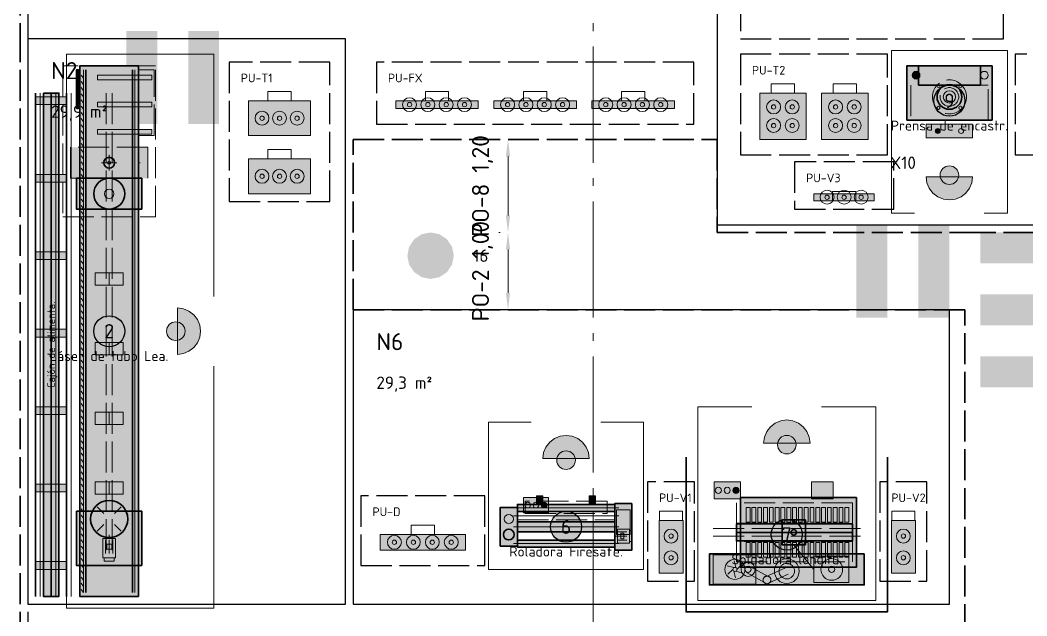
# Model space of a CAD drawing. Header units: millimetres. Extents: x 0 to 1682, y 0 to 1189.
# Drawn here: x 585 to 715, y 871.5 to 948.4 of the extents above; entities that cross this region are included whole.
import ezdxf
from ezdxf.enums import TextEntityAlignment as Align

# ---------------------------------------------------------------- set-up
doc = ezdxf.new("R2010")
doc.units = ezdxf.units.MM
doc.linetypes.add('IRAM-E-TRAZOS', pattern=[5, 4, -1])
doc.linetypes.add('IRAM-F-TRAZO-PUNTO', pattern=[20, 15, -2, 1, -2])
for name, color, linetype, lineweight, true_color in [('A-AREA-TRABAJO', 30, 'CONTINUOUS', 13, 0xeb963c), ('A-EQUIPO', 30, 'CONTINUOUS', 35, 0xe67800), ('A-MAMPARA', 1, 'CONTINUOUS', 35, 0xc82828), ('A-PASILLO', 2, 'IRAM-E-TRAZOS', 35, 0xd7a500), ('A-PULMON', 6, 'IRAM-E-TRAZOS', 25, 0xdc00c8), ('A-SENDA', 2, 'CONTINUOUS', 25, 0xd7a500), ('A-ZONA-LOG', 5, 'IRAM-F-TRAZO-PUNTO', 25, 0x285ac8)]:
    doc.layers.add(name, color=color, linetype=linetype, lineweight=lineweight, true_color=true_color)
for name, color, linetype, lineweight in [('A-COTA', 7, 'CONTINUOUS', 18), ('A-EJE', 1, 'IRAM-F-TRAZO-PUNTO', 18), ('A-EQUIPO-FINO', 8, 'CONTINUOUS', 13), ('A-EQUIPO-OCULTO', 8, 'IRAM-E-TRAZOS', 13), ('A-EQUIPO-RELLENO', 9, 'CONTINUOUS', 13), ('A-OPERARIO', 6, 'CONTINUOUS', 18), ('A-PASO', 7, 'CONTINUOUS', 25), ('A-SECTOR', 1, 'CONTINUOUS', 25), ('A-SEGURIDAD', 1, 'IRAM-E-TRAZOS', 18), ('A-TEXTO', 7, 'CONTINUOUS', 18), ('S-INCENDIO', 1, 'CONTINUOUS', 25)]:
    doc.layers.add(name, color=color, linetype=linetype, lineweight=lineweight)
doc.styles.add('ISO3098', font='isocpeur.ttf')
doc.dimstyles.new('FLAMA-IRAM', dxfattribs={"dimtxt": 3.5, "dimasz": 3.5, "dimexe": 2, "dimexo": 1.5, "dimgap": 1, "dimtad": 1, "dimdec": 1, "dimtxsty": 'ISO3098', "dimblk": 'IRAM_FLECHA', "dimblk1": 'IRAM_FLECHA', "dimblk2": 'IRAM_FLECHA', "dimcen": 2.5, "dimclrd": 3, "dimclre": 3, "dimclrt": 3, "dimazin": 3, "dimtfac": 1, "dimtmove": 0, "dimatfit": 3, "dimlwd": 18, "dimlwe": 18})

# ---------------------------------------------------------------- blocks, each defined once
blk = doc.blocks.new('IRAM_FLECHA')
blk.add_solid([(0, 0), (-1, 0.125), (-1, -0.125)])

msp = doc.modelspace()

# ---------------------------------------------------------------- hatches: boundary and pattern name
at = {"layer": 'A-EQUIPO-RELLENO', "true_color": 0xeeeeee}
h = msp.add_hatch(color=7, dxfattribs=at)
h.dxf.hatch_style = 1
h.paths.add_polyline_path([(600.3, 874), (600.3, 942.5), (592.7, 942.5), (592.7, 874)])
h = msp.add_hatch(color=7, dxfattribs=at)
h.dxf.hatch_style = 1
h.paths.add_polyline_path([(699.5, 935.5), (710.5, 935.5), (710.5, 942.5), (699.5, 942.5)])
at = {"layer": 'A-EQUIPO-RELLENO', "true_color": 0xcdd0d4}
h = msp.add_hatch(color=7, dxfattribs=at)
h.dxf.hatch_style = 1
h.paths.add_polyline_path([(701, 940), (709, 940), (709, 942.5), (701, 942.5)])
h = msp.add_hatch(color=7, dxfattribs=at)
h.dxf.hatch_style = 1
h.paths.add_polyline_path([(592.3, 937), (592.3, 942), (592.5, 942), (592.5, 937)])
h = msp.add_hatch(color=7, dxfattribs=at)
h.dxf.hatch_style = 1
h.paths.add_polyline_path([(602, 940.7), (602, 941.3), (595, 941.3), (595, 940.7)])
at = {"layer": 'A-EQUIPO-RELLENO', "true_color": 0xffffff}
h = msp.add_hatch(color=7, dxfattribs=at)
h.dxf.hatch_style = 1
h.paths.add_polyline_path([(701.2, 941.3), (701.183, 941.429), (701.133, 941.55), (701.054, 941.654), (700.95, 941.733), (700.829, 941.783), (700.7, 941.8), (700.571, 941.783), (700.45, 941.733), (700.346, 941.654), (700.267, 941.55), (700.217, 941.429), (700.2, 941.3), (700.217, 941.171), (700.267, 941.05), (700.346, 940.946), (700.45, 940.867), (700.571, 940.817), (700.7, 940.8), (700.829, 940.817), (700.95, 940.867), (701.054, 940.946), (701.133, 941.05), (701.183, 941.171)])
h = msp.add_hatch(color=7, dxfattribs=at)
h.dxf.hatch_style = 1
h.paths.add_polyline_path([(707, 938), (706.95, 938.445), (706.802, 938.868), (706.564, 939.247), (706.247, 939.564), (705.868, 939.802), (705.445, 939.95), (705, 940), (704.555, 939.95), (704.132, 939.802), (703.753, 939.564), (703.436, 939.247), (703.198, 938.868), (703.05, 938.445), (703, 938), (703.05, 937.555), (703.198, 937.132), (703.436, 936.753), (703.753, 936.436), (704.132, 936.198), (704.555, 936.05), (705, 936), (705.445, 936.05), (705.868, 936.198), (706.247, 936.436), (706.564, 936.753), (706.802, 937.132), (706.95, 937.555)])
at = {"layer": 'A-EQUIPO-RELLENO', "true_color": 0x969ba0}
h = msp.add_hatch(color=7, dxfattribs=at)
h.dxf.hatch_style = 1
h.paths.add_polyline_path([(588, 939), (588, 874), (590, 874), (590, 939)])
at = {"layer": 'A-EQUIPO-RELLENO', "true_color": 0xfaf0fa}
h = msp.add_hatch(color=7, dxfattribs=at)
h.dxf.hatch_style = 1
h.paths.add_polyline_path([(680.5, 933), (686.5, 933), (686.5, 939), (680.5, 939)])
h = msp.add_hatch(color=7, dxfattribs=at)
h.dxf.hatch_style = 1
h.paths.add_polyline_path([(688.5, 933), (694.5, 933), (694.5, 939), (688.5, 939)])
at = {"layer": 'A-EQUIPO-RELLENO', "true_color": 0xcdd0d4}
h = msp.add_hatch(color=7, dxfattribs=at)
h.dxf.hatch_style = 1
h.paths.add_polyline_path([(587, 938.5), (587, 937.5), (591, 937.5), (591, 938.5)])
h = msp.add_hatch(color=7, dxfattribs=at)
h.dxf.hatch_style = 1
h.paths.add_polyline_path([(602, 937.2), (602, 937.8), (595, 937.8), (595, 937.2)])
at = {"layer": 'A-EQUIPO-RELLENO', "true_color": 0xfaf0fa}
h = msp.add_hatch(color=7, dxfattribs=at)
h.dxf.hatch_style = 1
h.paths.add_polyline_path([(614.5, 933.5), (622.5, 933.5), (622.5, 938), (614.5, 938)])
h = msp.add_hatch(color=7, dxfattribs=at)
h.dxf.hatch_style = 1
h.paths.add_polyline_path([(633.5, 937), (644.167, 937), (644.167, 938), (633.5, 938)])
h = msp.add_hatch(color=7, dxfattribs=at)
h.dxf.hatch_style = 1
h.paths.add_polyline_path([(646.167, 937), (656.833, 937), (656.833, 938), (646.167, 938)])
h = msp.add_hatch(color=7, dxfattribs=at)
h.dxf.hatch_style = 1
h.paths.add_polyline_path([(658.833, 937), (669.5, 937), (669.5, 938), (658.833, 938)])
at = {"layer": 'A-EQUIPO-RELLENO', "true_color": 0xcdd0d4}
h = msp.add_hatch(color=7, dxfattribs=at)
h.dxf.hatch_style = 1
h.paths.add_polyline_path([(702, 933.2), (708, 933.2), (708, 935), (702, 935)])
h = msp.add_hatch(color=7, dxfattribs=at)
h.dxf.hatch_style = 1
h.paths.add_polyline_path([(602, 933.7), (602, 934.3), (595, 934.3), (595, 933.7)])
at = {"layer": 'A-EQUIPO-RELLENO', "true_color": 0xdc2828}
h = msp.add_hatch(color=7, dxfattribs=at)
h.dxf.hatch_style = 1
h.paths.add_polyline_path([(703.824, 934.1), (703.813, 934.184), (703.781, 934.262), (703.729, 934.329), (703.662, 934.381), (703.584, 934.413), (703.5, 934.424), (703.416, 934.413), (703.338, 934.381), (703.271, 934.329), (703.219, 934.262), (703.187, 934.184), (703.176, 934.1), (703.187, 934.016), (703.219, 933.938), (703.271, 933.871), (703.338, 933.819), (703.416, 933.787), (703.5, 933.776), (703.584, 933.787), (703.662, 933.819), (703.729, 933.871), (703.781, 933.938), (703.813, 934.016)])
at = {"layer": 'A-EQUIPO-RELLENO', "true_color": 0xe2e7ee}
h = msp.add_hatch(color=7, dxfattribs=at)
h.dxf.hatch_style = 1
h.paths.add_polyline_path([(601.5, 928), (601.5, 932), (591.5, 932), (591.5, 928)])
at = {"layer": 'A-EQUIPO-RELLENO', "true_color": 0xfaf0fa}
h = msp.add_hatch(color=7, dxfattribs=at)
h.dxf.hatch_style = 1
h.paths.add_polyline_path([(614.5, 926), (622.5, 926), (622.5, 930.5), (614.5, 930.5)])
at = {"layer": 'A-EQUIPO-RELLENO', "true_color": 0xffffff}
h = msp.add_hatch(color=7, dxfattribs=at)
h.dxf.hatch_style = 1
h.paths.add_polyline_path([(706.2, 928.4), (706.159, 928.711), (706.039, 929), (705.849, 929.249), (705.6, 929.439), (705.311, 929.559), (705, 929.6), (704.689, 929.559), (704.4, 929.439), (704.151, 929.249), (703.961, 929), (703.841, 928.711), (703.8, 928.4), (703.841, 928.089), (703.961, 927.8), (704.151, 927.551), (704.4, 927.361), (704.689, 927.241), (705, 927.2), (705.311, 927.241), (705.6, 927.361), (705.849, 927.551), (706.039, 927.8), (706.159, 928.089)])
at = {"layer": 'A-EQUIPO-RELLENO', "true_color": 0xcdd0d4}
h = msp.add_hatch(color=7, dxfattribs=at)
h.dxf.hatch_style = 1
h.paths.add_polyline_path([(587, 928.5), (587, 927.5), (591, 927.5), (591, 928.5)])
at = {"layer": 'A-EQUIPO-RELLENO', "true_color": 0xfae1f5}
h = msp.add_hatch(color=7, dxfattribs=at)
h.dxf.hatch_style = 1
h.paths.add_polyline_path([(702, 928.2), (702.102, 927.424), (702.402, 926.7), (702.879, 926.079), (703.5, 925.602), (704.224, 925.302), (705, 925.2), (705.776, 925.302), (706.5, 925.602), (707.121, 926.079), (707.598, 926.7), (707.898, 927.424), (708, 928.2), (702, 928.2)])
at = {"layer": 'A-EQUIPO-RELLENO', "true_color": 0xcdd0d4}
h = msp.add_hatch(color=7, dxfattribs=at)
h.dxf.hatch_style = 1
h.paths.add_polyline_path([(600.7, 924), (600.7, 928), (592.3, 928), (592.3, 924)])
at = {"layer": 'A-EQUIPO-RELLENO', "true_color": 0xfaf0fa}
h = msp.add_hatch(color=7, dxfattribs=at)
h.dxf.hatch_style = 1
h.paths.add_polyline_path([(687.5, 926), (695.3, 926), (695.3, 925.1), (687.5, 925.1)])
at = {"layer": 'A-EQUIPO-RELLENO', "true_color": 0xcdd0d4}
h = msp.add_hatch(color=7, dxfattribs=at)
h.dxf.hatch_style = 1
h.paths.add_polyline_path([(587, 918.5), (587, 917.5), (591, 917.5), (591, 918.5)])
h = msp.add_hatch(color=7, dxfattribs=at)
h.dxf.hatch_style = 1
h.paths.add_polyline_path([(598.3, 914.2), (598.3, 915.8), (594.7, 915.8), (594.7, 914.2)])
at = {"layer": 'A-EQUIPO-RELLENO', "true_color": 0xffffff}
h = msp.add_hatch(color=7, dxfattribs=at)
h.dxf.hatch_style = 1
h.paths.add_polyline_path([(598.5, 908.25), (598.45, 908.695), (598.302, 909.118), (598.064, 909.497), (597.747, 909.814), (597.368, 910.052), (596.945, 910.2), (596.5, 910.25), (596.055, 910.2), (595.632, 910.052), (595.253, 909.814), (594.936, 909.497), (594.698, 909.118), (594.55, 908.695), (594.5, 908.25), (594.55, 907.805), (594.698, 907.382), (594.936, 907.003), (595.253, 906.686), (595.632, 906.448), (596.055, 906.3), (596.5, 906.25), (596.945, 906.3), (597.368, 906.448), (597.747, 906.686), (598.064, 907.003), (598.302, 907.382), (598.45, 907.805)])
at = {"layer": 'A-EQUIPO-RELLENO', "true_color": 0xfae1f5}
h = msp.add_hatch(color=7, dxfattribs=at)
h.dxf.hatch_style = 1
h.paths.add_polyline_path([(605.3, 905.25), (606.076, 905.352), (606.8, 905.652), (607.421, 906.129), (607.898, 906.75), (608.198, 907.474), (608.3, 908.25), (608.198, 909.026), (607.898, 909.75), (607.421, 910.371), (606.8, 910.848), (606.076, 911.148), (605.3, 911.25), (605.3, 905.25)])
at = {"layer": 'A-EQUIPO-RELLENO', "true_color": 0xffffff}
h = msp.add_hatch(color=7, dxfattribs=at)
h.dxf.hatch_style = 1
h.paths.add_polyline_path([(605.1, 909.45), (604.789, 909.409), (604.5, 909.289), (604.251, 909.099), (604.061, 908.85), (603.941, 908.561), (603.9, 908.25), (603.941, 907.939), (604.061, 907.65), (604.251, 907.401), (604.5, 907.211), (604.789, 907.091), (605.1, 907.05), (605.411, 907.091), (605.7, 907.211), (605.949, 907.401), (606.139, 907.65), (606.259, 907.939), (606.3, 908.25), (606.259, 908.561), (606.139, 908.85), (605.949, 909.099), (605.7, 909.289), (605.411, 909.409)])
at = {"layer": 'A-EQUIPO-RELLENO', "true_color": 0xcdd0d4}
h = msp.add_hatch(color=7, dxfattribs=at)
h.dxf.hatch_style = 1
h.paths.add_polyline_path([(587, 908.5), (587, 907.5), (591, 907.5), (591, 908.5)])
h = msp.add_hatch(color=7, dxfattribs=at)
h.dxf.hatch_style = 1
h.paths.add_polyline_path([(598.3, 905.2), (598.3, 906.8), (594.7, 906.8), (594.7, 905.2)])
h = msp.add_hatch(color=7, dxfattribs=at)
h.dxf.hatch_style = 1
h.paths.add_polyline_path([(587, 898.5), (587, 897.5), (591, 897.5), (591, 898.5)])
h = msp.add_hatch(color=7, dxfattribs=at)
h.dxf.hatch_style = 1
h.paths.add_polyline_path([(598.3, 896.2), (598.3, 897.8), (594.7, 897.8), (594.7, 896.2)])
at = {"layer": 'A-EQUIPO-RELLENO', "true_color": 0xfae1f5}
h = msp.add_hatch(color=7, dxfattribs=at)
h.dxf.hatch_style = 1
h.paths.add_polyline_path([(687, 893.8), (686.898, 894.576), (686.598, 895.3), (686.121, 895.921), (685.5, 896.398), (684.776, 896.698), (684, 896.8), (683.224, 896.698), (682.5, 896.398), (681.879, 895.921), (681.402, 895.3), (681.102, 894.576), (681, 893.8), (687, 893.8)])
h = msp.add_hatch(color=7, dxfattribs=at)
h.dxf.hatch_style = 1
h.paths.add_polyline_path([(658.5, 891.8), (658.398, 892.576), (658.098, 893.3), (657.621, 893.921), (657, 894.398), (656.276, 894.698), (655.5, 894.8), (654.724, 894.698), (654, 894.398), (653.379, 893.921), (652.902, 893.3), (652.602, 892.576), (652.5, 891.8), (658.5, 891.8)])
at = {"layer": 'A-EQUIPO-RELLENO', "true_color": 0xffffff}
h = msp.add_hatch(color=7, dxfattribs=at)
h.dxf.hatch_style = 1
h.paths.add_polyline_path([(682.8, 893.6), (682.841, 893.289), (682.961, 893), (683.151, 892.751), (683.4, 892.561), (683.689, 892.441), (684, 892.4), (684.311, 892.441), (684.6, 892.561), (684.849, 892.751), (685.039, 893), (685.159, 893.289), (685.2, 893.6), (685.159, 893.911), (685.039, 894.2), (684.849, 894.449), (684.6, 894.639), (684.311, 894.759), (684, 894.8), (683.689, 894.759), (683.4, 894.639), (683.151, 894.449), (682.961, 894.2), (682.841, 893.911)])
h = msp.add_hatch(color=7, dxfattribs=at)
h.dxf.hatch_style = 1
h.paths.add_polyline_path([(654.3, 891.6), (654.341, 891.289), (654.461, 891), (654.651, 890.751), (654.9, 890.561), (655.189, 890.441), (655.5, 890.4), (655.811, 890.441), (656.1, 890.561), (656.349, 890.751), (656.539, 891), (656.659, 891.289), (656.7, 891.6), (656.659, 891.911), (656.539, 892.2), (656.349, 892.449), (656.1, 892.639), (655.811, 892.759), (655.5, 892.8), (655.189, 892.759), (654.9, 892.639), (654.651, 892.449), (654.461, 892.2), (654.341, 891.911)])
at = {"layer": 'A-EQUIPO-RELLENO', "true_color": 0xcdd0d4}
h = msp.add_hatch(color=7, dxfattribs=at)
h.dxf.hatch_style = 1
h.paths.add_polyline_path([(587, 888.5), (587, 887.5), (591, 887.5), (591, 888.5)])
h = msp.add_hatch(color=7, dxfattribs=at)
h.dxf.hatch_style = 1
h.paths.add_polyline_path([(598.3, 887.2), (598.3, 888.8), (594.7, 888.8), (594.7, 887.2)])
h = msp.add_hatch(color=7, dxfattribs=at)
h.dxf.hatch_style = 1
h.paths.add_polyline_path([(678, 888.8), (674.6, 888.8), (674.6, 886.6), (678, 886.6)])
at = {"layer": 'A-EQUIPO-RELLENO', "true_color": 0xdc2828}
h = msp.add_hatch(color=7, dxfattribs=at)
h.dxf.hatch_style = 1
h.paths.add_polyline_path([(677.037, 887.7), (677.051, 887.598), (677.09, 887.502), (677.153, 887.42), (677.235, 887.357), (677.331, 887.317), (677.433, 887.304), (677.536, 887.317), (677.631, 887.357), (677.713, 887.42), (677.776, 887.502), (677.816, 887.598), (677.829, 887.7), (677.816, 887.802), (677.776, 887.898), (677.713, 887.98), (677.631, 888.043), (677.536, 888.083), (677.433, 888.096), (677.331, 888.083), (677.235, 888.043), (677.153, 887.98), (677.09, 887.898), (677.051, 887.802)])
at = {"layer": 'A-EQUIPO-RELLENO', "true_color": 0xcdd0d4}
h = msp.add_hatch(color=7, dxfattribs=at)
h.dxf.hatch_style = 1
h.paths.add_polyline_path([(690, 888.8), (687.2, 888.8), (687.2, 886.6), (690, 886.6)])
h = msp.add_hatch(color=7, dxfattribs=at)
h.dxf.hatch_style = 1
h.paths.add_polyline_path([(653.21, 886.8), (650.01, 886.8), (650.01, 884.8), (653.21, 884.8)])
h = msp.add_hatch(color=7, dxfattribs=at)
h.dxf.hatch_style = 1
h.paths.add_polyline_path([(652.5, 887), (651.7, 887), (651.7, 885.944), (652.5, 885.944)])
h = msp.add_hatch(color=7, dxfattribs=at)
h.dxf.hatch_style = 1
h.paths.add_polyline_path([(659.3, 887), (658.5, 887), (658.5, 885.944), (659.3, 885.944)])
at = {"layer": 'A-EQUIPO-RELLENO', "true_color": 0xeeeeee}
h = msp.add_hatch(color=7, dxfattribs=at)
h.dxf.hatch_style = 1
h.paths.add_polyline_path([(693, 886.78), (678, 886.78), (678, 877.78), (693, 877.78)])
at = {"layer": 'A-EQUIPO-RELLENO', "true_color": 0xcdd0d4}
h = msp.add_hatch(color=7, dxfattribs=at)
h.dxf.hatch_style = 1
h.paths.add_polyline_path([(649.21, 885.5), (647, 885.5), (647, 880.5), (649.21, 880.5)])
at = {"layer": 'A-EQUIPO-RELLENO', "true_color": 0xeeeeee}
h = msp.add_hatch(color=7, dxfattribs=at)
h.dxf.hatch_style = 1
h.paths.add_polyline_path([(661.79, 885.88), (649.21, 885.88), (649.21, 884.984), (661.79, 884.984)])
at = {"layer": 'A-EQUIPO-RELLENO', "true_color": 0xdc2828}
h = msp.add_hatch(color=7, dxfattribs=at)
h.dxf.hatch_style = 1
h.paths.add_polyline_path([(652.317, 885.8), (652.329, 885.707), (652.365, 885.62), (652.422, 885.545), (652.497, 885.488), (652.583, 885.452), (652.677, 885.44), (652.77, 885.452), (652.857, 885.488), (652.931, 885.545), (652.988, 885.62), (653.024, 885.707), (653.037, 885.8), (653.024, 885.893), (652.988, 885.98), (652.931, 886.055), (652.857, 886.112), (652.77, 886.148), (652.677, 886.16), (652.583, 886.148), (652.497, 886.112), (652.422, 886.055), (652.365, 885.98), (652.329, 885.893)])
at = {"layer": 'A-EQUIPO-RELLENO', "true_color": 0xcdd0d4}
h = msp.add_hatch(color=7, dxfattribs=at)
h.dxf.hatch_style = 1
h.paths.add_polyline_path([(664, 886), (661.79, 886), (661.79, 880), (664, 880)])
h = msp.add_hatch(color=7, dxfattribs=at)
h.dxf.hatch_style = 1
h.paths.add_polyline_path([(600.7, 878), (600.7, 885), (592.3, 885), (592.3, 878)])
at = {"layer": 'A-EQUIPO-RELLENO', "true_color": 0xffffff}
h = msp.add_hatch(color=7, dxfattribs=at)
h.dxf.hatch_style = 1
h.paths.add_polyline_path([(657.5, 883), (657.45, 883.445), (657.302, 883.868), (657.064, 884.247), (656.747, 884.564), (656.368, 884.802), (655.945, 884.95), (655.5, 885), (655.055, 884.95), (654.632, 884.802), (654.253, 884.564), (653.936, 884.247), (653.698, 883.868), (653.55, 883.445), (653.5, 883), (653.55, 882.555), (653.698, 882.132), (653.936, 881.753), (654.253, 881.436), (654.632, 881.198), (655.055, 881.05), (655.5, 881), (655.945, 881.05), (656.368, 881.198), (656.747, 881.436), (657.064, 881.753), (657.302, 882.132), (657.45, 882.555)])
at = {"layer": 'A-EQUIPO-RELLENO', "true_color": 0xeeeeee}
h = msp.add_hatch(color=7, dxfattribs=at)
h.dxf.hatch_style = 1
h.paths.add_polyline_path([(663.779, 885.2), (662.011, 885.2), (662.011, 882), (663.779, 882)])
at = {"layer": 'A-EQUIPO-RELLENO', "true_color": 0xffffff}
h = msp.add_hatch(color=7, dxfattribs=at)
h.dxf.hatch_style = 1
h.paths.add_polyline_path([(686, 882), (685.95, 882.445), (685.802, 882.868), (685.564, 883.247), (685.247, 883.564), (684.868, 883.802), (684.445, 883.95), (684, 884), (683.555, 883.95), (683.132, 883.802), (682.753, 883.564), (682.436, 883.247), (682.198, 882.868), (682.05, 882.445), (682, 882), (682.05, 881.555), (682.198, 881.132), (682.436, 880.753), (682.753, 880.436), (683.132, 880.198), (683.555, 880.05), (684, 880), (684.445, 880.05), (684.868, 880.198), (685.247, 880.436), (685.564, 880.753), (685.802, 881.132), (685.95, 881.555)])
at = {"layer": 'A-EQUIPO-RELLENO', "true_color": 0xe2e7ee}
h = msp.add_hatch(color=7, dxfattribs=at)
h.dxf.hatch_style = 1
h.paths.add_polyline_path([(661.79, 883.64), (649.21, 883.64), (649.21, 882.36), (661.79, 882.36)])
at = {"layer": 'A-EQUIPO-RELLENO', "true_color": 0xfaf0fa}
h = msp.add_hatch(color=7, dxfattribs=at)
h.dxf.hatch_style = 1
h.paths.add_polyline_path([(667.5, 877), (670.6, 877), (670.6, 883.8), (667.5, 883.8)])
at = {"layer": 'A-EQUIPO-RELLENO', "true_color": 0xe2e7ee}
h = msp.add_hatch(color=7, dxfattribs=at)
h.dxf.hatch_style = 1
h.paths.add_polyline_path([(692.5, 883.38), (677.5, 883.38), (677.5, 881.18), (692.5, 881.18)])
at = {"layer": 'A-EQUIPO-RELLENO', "true_color": 0xcdd0d4}
h = msp.add_hatch(color=7, dxfattribs=at)
h.dxf.hatch_style = 1
h.paths.add_polyline_path([(686.4, 883.88), (683.4, 883.88), (683.4, 880.68), (686.4, 880.68)])
at = {"layer": 'A-EQUIPO-RELLENO', "true_color": 0xfaf0fa}
h = msp.add_hatch(color=7, dxfattribs=at)
h.dxf.hatch_style = 1
h.paths.add_polyline_path([(697.5, 877), (700.6, 877), (700.6, 883.8), (697.5, 883.8)])
at = {"layer": 'A-EQUIPO-RELLENO', "true_color": 0xcdd0d4}
h = msp.add_hatch(color=7, dxfattribs=at)
h.dxf.hatch_style = 1
h.paths.add_polyline_path([(597.3, 879), (597.3, 881.5), (595.7, 881.5), (595.7, 879)])
at = {"layer": 'A-EQUIPO-RELLENO', "true_color": 0xfaf0fa}
h = msp.add_hatch(color=7, dxfattribs=at)
h.dxf.hatch_style = 1
h.paths.add_polyline_path([(631.5, 880), (642.5, 880), (642.5, 882), (631.5, 882)])
at = {"layer": 'A-EQUIPO-RELLENO', "true_color": 0xcdd0d4}
h = msp.add_hatch(color=7, dxfattribs=at)
h.dxf.hatch_style = 1
h.paths.add_polyline_path([(663.668, 882.7), (662.121, 882.7), (662.121, 880.9), (663.668, 880.9)])
at = {"layer": 'A-EQUIPO-RELLENO', "true_color": 0xe6a06e}
h = msp.add_hatch(color=7, dxfattribs=at)
h.dxf.hatch_style = 1
h.paths.add_polyline_path([(692.5, 882.53), (677.5, 882.53), (677.5, 882.03), (692.5, 882.03)])
at = {"layer": 'A-EQUIPO-RELLENO', "true_color": 0xeeeeee}
h = msp.add_hatch(color=7, dxfattribs=at)
h.dxf.hatch_style = 1
h.paths.add_polyline_path([(661.79, 881.272), (649.21, 881.272), (649.21, 880.376), (661.79, 880.376)])
at = {"layer": 'A-EQUIPO-RELLENO', "true_color": 0xcdd0d4}
h = msp.add_hatch(color=7, dxfattribs=at)
h.dxf.hatch_style = 1
h.paths.add_polyline_path([(694, 879.5), (674, 879.5), (674, 875.5), (694, 875.5)])
h = msp.add_hatch(color=7, dxfattribs=at)
h.dxf.hatch_style = 1
h.paths.add_polyline_path([(680, 879.4), (674.5, 879.4), (674.5, 875.6), (680, 875.6)])
at = {"layer": 'A-EQUIPO-RELLENO', "true_color": 0xeeeeee}
h = msp.add_hatch(color=7, dxfattribs=at)
h.dxf.hatch_style = 1
h.paths.add_polyline_path([(692, 879.2), (687.5, 879.2), (687.5, 875.8), (692, 875.8)])
at = {"layer": 'A-EQUIPO-RELLENO', "true_color": 0xcdd0d4}
h = msp.add_hatch(color=7, dxfattribs=at)
h.dxf.hatch_style = 1
h.paths.add_polyline_path([(587, 878.5), (587, 877.5), (591, 877.5), (591, 878.5)])
at = {"layer": 'A-SENDA', "true_color": 0xd7a500}
h = msp.add_hatch(color=7, dxfattribs=at)
h.dxf.hatch_style = 1
h.paths.add_polyline_path([(598.7, 935), (602.7, 935), (602.7, 947), (598.7, 947)])
h = msp.add_hatch(color=7, dxfattribs=at)
h.dxf.hatch_style = 1
h.paths.add_polyline_path([(606.7, 935), (610.7, 935), (610.7, 947), (606.7, 947)])
h = msp.add_hatch(color=7, dxfattribs=at)
h.dxf.hatch_style = 1
h.paths.add_polyline_path([(693, 910), (697, 910), (697, 922), (693, 922)])
h = msp.add_hatch(color=7, dxfattribs=at)
h.dxf.hatch_style = 1
h.paths.add_polyline_path([(701, 910), (705, 910), (705, 922), (701, 922)])
h = msp.add_hatch(color=7, dxfattribs=at)
h.dxf.hatch_style = 1
h.paths.add_polyline_path([(709, 917), (733, 917), (733, 921), (709, 921)])
h = msp.add_hatch(color=7, dxfattribs=at)
h.dxf.hatch_style = 1
h.paths.add_polyline_path([(709, 909), (733, 909), (733, 913), (709, 913)])
h = msp.add_hatch(color=7, dxfattribs=at)
h.dxf.hatch_style = 1
h.paths.add_polyline_path([(709, 901), (733, 901), (733, 905), (709, 905)])
at = {"layer": 'S-INCENDIO', "true_color": 0xd20000}
h = msp.add_hatch(color=7, dxfattribs=at)
h.dxf.hatch_style = 1
h.paths.add_polyline_path([(641, 918), (640.772, 919.148), (640.121, 920.121), (639.148, 920.772), (638, 921), (636.852, 920.772), (635.879, 920.121), (635.228, 919.148), (635, 918), (635.228, 916.852), (635.879, 915.879), (636.852, 915.228), (638, 915), (639.148, 915.228), (640.121, 915.879), (640.772, 916.852)])

# ---------------------------------------------------------------- linework, layer by layer
at = {"layer": 'A-AREA-TRABAJO'}
for p, q in [((610, 912.75), (610, 944)), ((697.5, 923.5), (700.5, 923.5)), ((709.5, 923.5), (712.5, 923.5)), ((610, 872.5), (610, 903.75)), ((679.5, 898.5), (672.5, 898.5)), ((695.5, 898.5), (688.5, 898.5)), ((651, 896.5), (645.5, 896.5)), ((665.5, 896.5), (660, 896.5))]:
    msp.add_line(p, q, dxfattribs=at)
for points in [[(610, 872.5), (591, 872.5), (591, 944), (610, 944)], [(697.5, 923.5), (697.5, 944.5), (712.5, 944.5), (712.5, 923.5)], [(695.5, 898.5), (695.5, 873.5), (672.5, 873.5), (672.5, 898.5)], [(665.5, 896.5), (665.5, 877.5), (645.5, 877.5), (645.5, 896.5)]]:
    msp.add_lwpolyline(points, dxfattribs=at)
at = {"layer": 'A-EJE'}
for p, q in [((659, 530), (659, 1060)), ((662.29, 885.432), (648.71, 885.432)), ((662.29, 884.408), (648.71, 884.408)), ((662.29, 883), (648.71, 883)), ((662.29, 880.824), (648.71, 880.824))]:
    msp.add_line(p, q, dxfattribs=at)
at = {"layer": 'A-EQUIPO'}
for p, q in [((593.5, 874.5), (593.5, 942)), ((599.5, 874.5), (599.5, 942)), ((587, 939), (587, 874)), ((589, 939), (589, 874)), ((589, 939), (589, 874)), ((591, 939), (591, 874)), ((595.793, 884.707), (594.944, 885.556)), ((597.207, 884.707), (598.056, 885.556)), ((595.793, 883.293), (594.944, 882.444)), ((597.207, 883.293), (598.056, 882.444)), ((692.5, 882.28), (677.5, 882.28))]:
    msp.add_line(p, q, dxfattribs=at)
for points in [[(600.3, 874), (600.3, 942.5), (592.7, 942.5), (592.7, 874)], [(699.5, 935.5), (710.5, 935.5), (710.5, 942.5), (699.5, 942.5)], [(701, 940), (709, 940), (709, 942.5), (701, 942.5)], [(592.3, 937), (592.3, 942), (592.5, 942), (592.5, 937)], [(588, 939), (588, 874), (590, 874), (590, 939)], [(600.7, 924), (600.7, 928), (592.3, 928), (592.3, 924)], [(693, 886.78), (678, 886.78), (678, 877.78), (693, 877.78)], [(649.21, 885.5), (647, 885.5), (647, 880.5), (649.21, 880.5)], [(661.79, 885.88), (649.21, 885.88), (649.21, 884.984), (661.79, 884.984)], [(664, 886), (661.79, 886), (661.79, 880), (664, 880)], [(600.7, 878), (600.7, 885), (592.3, 885), (592.3, 878)], [(661.79, 883.64), (649.21, 883.64), (649.21, 882.36), (661.79, 882.36)], [(692.5, 883.38), (677.5, 883.38), (677.5, 881.18), (692.5, 881.18)], [(686.4, 883.88), (683.4, 883.88), (683.4, 880.68), (686.4, 880.68)], [(661.79, 881.272), (649.21, 881.272), (649.21, 880.376), (661.79, 880.376)], [(694, 879.5), (674, 879.5), (674, 875.5), (694, 875.5)]]:
    msp.add_lwpolyline(points, close=True, dxfattribs=at)
for centre, radius in [((705, 938.5), 1.6), ((596.5, 930), 0.7), ((596.5, 926), 2), ((596.5, 884), 2.4), ((648.105, 882), 0.7), ((684.9, 882.28), 0.35)]:
    msp.add_circle(centre, radius, dxfattribs=at)
at = {"layer": 'A-EQUIPO-FINO'}
for p, q in [((592.3, 937), (592.5, 942)), ((593.2, 940.9), (592.9, 941.3)), ((593.2, 874.5), (593.2, 942)), ((599.8, 874.5), (599.8, 942)), ((700.31, 941.3), (700.2, 941.3)), ((700.424, 941.576), (700.346, 941.654)), ((700.7, 941.69), (700.7, 941.8)), ((700.7, 941.3), (701.05, 941.55)), ((700.976, 941.576), (701.054, 941.654)), ((701.09, 941.3), (701.2, 941.3)), ((593.2, 940.1), (592.9, 940.5)), ((700.424, 941.024), (700.346, 940.946)), ((700.976, 941.024), (701.054, 940.946)), ((587.6, 939), (587.6, 874)), ((589.6, 939), (589.6, 874)), ((589.6, 939), (589.6, 874)), ((591.6, 939), (591.6, 874)), ((593.2, 939.3), (592.9, 939.7)), ((593.2, 938.5), (592.9, 938.9)), ((593.2, 937.7), (592.9, 938.1)), ((593.2, 936.9), (592.9, 937.3)), ((593.2, 936.1), (592.9, 936.5)), ((593.2, 935.3), (592.9, 935.7)), ((593.2, 934.5), (592.9, 934.9)), ((593.2, 933.7), (592.9, 934.1)), ((593.2, 932.9), (592.9, 933.3)), ((593.2, 932.1), (592.9, 932.5)), ((593.2, 931.3), (592.9, 931.7)), ((593.2, 930.5), (592.9, 930.9)), ((596.5, 929), (596.5, 931)), ((593.2, 929.7), (592.9, 930.1)), ((597.5, 930), (595.5, 930)), ((593.2, 928.9), (592.9, 929.3)), ((593.2, 928.1), (592.9, 928.5)), ((593.2, 927.3), (592.9, 927.7)), ((593.2, 926.5), (592.9, 926.9)), ((593.2, 925.7), (592.9, 926.1)), ((593.2, 924.9), (592.9, 925.3)), ((593.2, 924.1), (592.9, 924.5)), ((593.2, 923.3), (592.9, 923.7)), ((593.2, 922.5), (592.9, 922.9)), ((593.2, 921.7), (592.9, 922.1)), ((593.2, 920.9), (592.9, 921.3)), ((593.2, 920.1), (592.9, 920.5)), ((593.2, 919.3), (592.9, 919.7)), ((593.2, 918.5), (592.9, 918.9)), ((593.2, 917.7), (592.9, 918.1)), ((593.2, 916.9), (592.9, 917.3)), ((593.2, 916.1), (592.9, 916.5)), ((593.2, 915.3), (592.9, 915.7)), ((596.5, 914.2), (596.5, 915.8)), ((593.2, 914.5), (592.9, 914.9)), ((593.2, 913.7), (592.9, 914.1)), ((593.2, 912.9), (592.9, 913.3)), ((593.2, 912.1), (592.9, 912.5)), ((593.2, 911.3), (592.9, 911.7)), ((593.2, 910.5), (592.9, 910.9)), ((593.2, 909.7), (592.9, 910.1)), ((593.2, 908.9), (592.9, 909.3)), ((593.2, 908.1), (592.9, 908.5)), ((593.2, 907.3), (592.9, 907.7)), ((593.2, 906.5), (592.9, 906.9)), ((593.2, 905.7), (592.9, 906.1)), ((596.5, 905.2), (596.5, 906.8)), ((593.2, 904.9), (592.9, 905.3)), ((593.2, 904.1), (592.9, 904.5)), ((593.2, 903.3), (592.9, 903.7)), ((593.2, 902.5), (592.9, 902.9)), ((593.2, 901.7), (592.9, 902.1)), ((593.2, 900.9), (592.9, 901.3)), ((593.2, 900.1), (592.9, 900.5)), ((593.2, 899.3), (592.9, 899.7)), ((593.2, 898.5), (592.9, 898.9)), ((593.2, 897.7), (592.9, 898.1)), ((593.2, 896.9), (592.9, 897.3)), ((596.5, 896.2), (596.5, 897.8)), ((593.2, 896.1), (592.9, 896.5)), ((593.2, 895.3), (592.9, 895.7)), ((593.2, 894.5), (592.9, 894.9)), ((593.2, 893.7), (592.9, 894.1)), ((593.2, 892.9), (592.9, 893.3)), ((593.2, 892.1), (592.9, 892.5)), ((593.2, 891.3), (592.9, 891.7)), ((593.2, 890.5), (592.9, 890.9)), ((593.2, 889.7), (592.9, 890.1)), ((593.2, 888.9), (592.9, 889.3)), ((593.2, 888.1), (592.9, 888.5)), ((596.5, 887.2), (596.5, 888.8)), ((593.2, 887.3), (592.9, 887.7)), ((593.2, 886.5), (592.9, 886.9)), ((593.2, 885.7), (592.9, 886.1)), ((593.2, 884.9), (592.9, 885.3)), ((593.2, 884.1), (592.9, 884.5)), ((593.2, 883.3), (592.9, 883.7)), ((593.2, 882.5), (592.9, 882.9)), ((593.2, 881.7), (592.9, 882.1)), ((596.5, 881.5), (596.5, 881.95)), ((662.121, 881.8), (661.843, 881.8)), ((663.328, 882.34), (662.245, 882.34)), ((663.328, 881.8), (662.245, 881.8)), ((685.6, 882.28), (684.2, 882.28)), ((593.2, 880.9), (592.9, 881.3)), ((593.2, 880.1), (592.9, 880.5)), ((596.02, 879.55), (596.02, 881.3)), ((596.5, 879.55), (596.5, 881.3)), ((596.98, 879.55), (596.98, 881.3)), ((663.328, 881.26), (662.245, 881.26)), ((593.2, 879.3), (592.9, 879.7)), ((593.2, 878.5), (592.9, 878.9)), ((593.2, 877.7), (592.9, 878.1)), ((593.2, 876.9), (592.9, 877.3)), ((593.2, 876.1), (592.9, 876.5)), ((593.2, 875.3), (592.9, 875.7)), ((593.2, 874.5), (592.9, 874.9))]:
    msp.add_line(p, q, dxfattribs=at)
for points in [[(602, 940.7), (602, 941.3), (595, 941.3), (595, 940.7)], [(587, 938.5), (587, 937.5), (591, 937.5), (591, 938.5)], [(602, 937.2), (602, 937.8), (595, 937.8), (595, 937.2)], [(702, 933.2), (708, 933.2), (708, 935), (702, 935)], [(602, 933.7), (602, 934.3), (595, 934.3), (595, 933.7)], [(587, 928.5), (587, 927.5), (591, 927.5), (591, 928.5)], [(587, 918.5), (587, 917.5), (591, 917.5), (591, 918.5)], [(598.3, 914.2), (598.3, 915.8), (594.7, 915.8), (594.7, 914.2)], [(587, 908.5), (587, 907.5), (591, 907.5), (591, 908.5)], [(598.3, 905.2), (598.3, 906.8), (594.7, 906.8), (594.7, 905.2)], [(587, 898.5), (587, 897.5), (591, 897.5), (591, 898.5)], [(598.3, 896.2), (598.3, 897.8), (594.7, 897.8), (594.7, 896.2)], [(587, 888.5), (587, 887.5), (591, 887.5), (591, 888.5)], [(598.3, 887.2), (598.3, 888.8), (594.7, 888.8), (594.7, 887.2)], [(678, 888.8), (674.6, 888.8), (674.6, 886.6), (678, 886.6)], [(690, 888.8), (687.2, 888.8), (687.2, 886.6), (690, 886.6)], [(653.21, 886.8), (650.01, 886.8), (650.01, 884.8), (653.21, 884.8)], [(652.5, 887), (651.7, 887), (651.7, 885.944), (652.5, 885.944)], [(659.3, 887), (658.5, 887), (658.5, 885.944), (659.3, 885.944)], [(679.25, 885.48), (678.75, 885.48), (678.75, 883.58), (679.25, 883.58)], [(680, 885.48), (679.5, 885.48), (679.5, 883.58), (680, 883.58)], [(680.75, 885.48), (680.25, 885.48), (680.25, 883.58), (680.75, 883.58)], [(681.5, 885.48), (681, 885.48), (681, 883.58), (681.5, 883.58)], [(682.25, 885.48), (681.75, 885.48), (681.75, 883.58), (682.25, 883.58)], [(683, 885.48), (682.5, 885.48), (682.5, 883.58), (683, 883.58)], [(683.75, 885.48), (683.25, 885.48), (683.25, 883.58), (683.75, 883.58)], [(684.5, 885.48), (684, 885.48), (684, 883.58), (684.5, 883.58)], [(685.25, 885.48), (684.75, 885.48), (684.75, 883.58), (685.25, 883.58)], [(686, 885.48), (685.5, 885.48), (685.5, 883.58), (686, 883.58)], [(686.75, 885.48), (686.25, 885.48), (686.25, 883.58), (686.75, 883.58)], [(687.5, 885.48), (687, 885.48), (687, 883.58), (687.5, 883.58)], [(688.25, 885.48), (687.75, 885.48), (687.75, 883.58), (688.25, 883.58)], [(689, 885.48), (688.5, 885.48), (688.5, 883.58), (689, 883.58)], [(689.75, 885.48), (689.25, 885.48), (689.25, 883.58), (689.75, 883.58)], [(690.5, 885.48), (690, 885.48), (690, 883.58), (690.5, 883.58)], [(691.25, 885.48), (690.75, 885.48), (690.75, 883.58), (691.25, 883.58)], [(692, 885.48), (691.5, 885.48), (691.5, 883.58), (692, 883.58)], [(663.779, 885.2), (662.011, 885.2), (662.011, 882), (663.779, 882)], [(597.3, 879), (597.3, 881.5), (595.7, 881.5), (595.7, 879)], [(663.668, 882.7), (662.121, 882.7), (662.121, 880.9), (663.668, 880.9)], [(662.972, 882.16), (662.586, 882.16), (662.586, 881.44), (662.972, 881.44)], [(663.947, 882.52), (663.668, 882.52), (663.668, 881.08), (663.947, 881.08)], [(596.82, 880.125), (596.82, 880.75), (596.18, 880.75), (596.18, 880.125)], [(679.25, 880.98), (678.75, 880.98), (678.75, 879.08), (679.25, 879.08)], [(680, 880.98), (679.5, 880.98), (679.5, 879.08), (680, 879.08)], [(680.75, 880.98), (680.25, 880.98), (680.25, 879.08), (680.75, 879.08)], [(681.5, 880.98), (681, 880.98), (681, 879.08), (681.5, 879.08)], [(682.25, 880.98), (681.75, 880.98), (681.75, 879.08), (682.25, 879.08)], [(683, 880.98), (682.5, 880.98), (682.5, 879.08), (683, 879.08)], [(683.75, 880.98), (683.25, 880.98), (683.25, 879.08), (683.75, 879.08)], [(684.5, 880.98), (684, 880.98), (684, 879.08), (684.5, 879.08)], [(685.25, 880.98), (684.75, 880.98), (684.75, 879.08), (685.25, 879.08)], [(686, 880.98), (685.5, 880.98), (685.5, 879.08), (686, 879.08)], [(686.75, 880.98), (686.25, 880.98), (686.25, 879.08), (686.75, 879.08)], [(687.5, 880.98), (687, 880.98), (687, 879.08), (687.5, 879.08)], [(688.25, 880.98), (687.75, 880.98), (687.75, 879.08), (688.25, 879.08)], [(689, 880.98), (688.5, 880.98), (688.5, 879.08), (689, 879.08)], [(689.75, 880.98), (689.25, 880.98), (689.25, 879.08), (689.75, 879.08)], [(690.5, 880.98), (690, 880.98), (690, 879.08), (690.5, 879.08)], [(691.25, 880.98), (690.75, 880.98), (690.75, 879.08), (691.25, 879.08)], [(692, 880.98), (691.5, 880.98), (691.5, 879.08), (692, 879.08)], [(597.14, 878.55), (597.14, 879), (595.86, 879), (595.86, 878.55)], [(680, 879.4), (674.5, 879.4), (674.5, 875.6), (680, 875.6)], [(692, 879.2), (687.5, 879.2), (687.5, 875.8), (692, 875.8)], [(587, 878.5), (587, 877.5), (591, 877.5), (591, 878.5)]]:
    msp.add_lwpolyline(points, close=True, dxfattribs=at)
for points in [[(677.17, 877.725), (676.299, 877.967)], [(677.04, 877.5), (676.395, 876.866)], [(677.43, 877.725), (677.204, 878.601)], [(677.56, 877.5), (678.205, 878.134)], [(677.17, 877.275), (677.396, 876.399)], [(677.43, 877.275), (678.301, 877.033)]]:
    msp.add_lwpolyline(points, dxfattribs=at)
for centre, radius in [((700.7, 941.3), 0.5), ((709.5, 941.3), 0.5), ((703.586, 939.914), 0.2), ((706.414, 939.914), 0.2), ((705, 938.5), 0.8), ((635.283, 937.5), 0.9), ((635.283, 937.5), 0.28), ((637.65, 937.5), 0.9), ((637.65, 937.5), 0.28), ((640.017, 937.5), 0.9), ((640.017, 937.5), 0.28), ((642.383, 937.5), 0.9), ((642.383, 937.5), 0.28), ((647.95, 937.5), 0.9), ((647.95, 937.5), 0.28), ((650.317, 937.5), 0.9), ((650.317, 937.5), 0.28), ((652.683, 937.5), 0.9), ((652.683, 937.5), 0.28), ((655.05, 937.5), 0.9), ((655.05, 937.5), 0.28), ((660.617, 937.5), 0.9), ((660.617, 937.5), 0.28), ((662.983, 937.5), 0.9), ((662.983, 937.5), 0.28), ((665.35, 937.5), 0.9), ((665.35, 937.5), 0.28), ((667.717, 937.5), 0.9), ((667.717, 937.5), 0.28), ((682.3, 937.2), 0.9), ((682.3, 937.2), 0.28), ((684.7, 937.2), 0.9), ((684.7, 937.2), 0.28), ((690.3, 937.2), 0.9), ((690.3, 937.2), 0.28), ((692.7, 937.2), 0.9), ((692.7, 937.2), 0.28), ((616.233, 935.75), 0.9), ((616.233, 935.75), 0.28), ((618.5, 935.75), 0.9), ((618.5, 935.75), 0.28), ((620.767, 935.75), 0.9), ((620.767, 935.75), 0.28), ((703.586, 937.086), 0.2), ((706.414, 937.086), 0.2), ((682.3, 934.8), 0.9), ((682.3, 934.8), 0.28), ((684.7, 934.8), 0.9), ((684.7, 934.8), 0.28), ((690.3, 934.8), 0.9), ((690.3, 934.8), 0.28), ((692.7, 934.8), 0.9), ((692.7, 934.8), 0.28), ((703.5, 934.1), 0.324), ((706.5, 934.1), 0.324), ((596.5, 930), 0.2), ((616.233, 928.25), 0.9), ((616.233, 928.25), 0.28), ((618.5, 928.25), 0.9), ((618.5, 928.25), 0.28), ((620.767, 928.25), 0.9), ((620.767, 928.25), 0.28), ((596.5, 926), 0.6), ((689.2, 925.55), 0.9), ((689.2, 925.55), 0.28), ((691.4, 925.55), 0.9), ((691.4, 925.55), 0.28), ((693.6, 925.55), 0.9), ((693.6, 925.55), 0.28), ((675.167, 887.7), 0.396), ((676.3, 887.7), 0.396), ((677.433, 887.7), 0.396), ((650.543, 885.8), 0.36), ((651.61, 885.8), 0.36), ((652.677, 885.8), 0.36), ((648.105, 884), 0.6), ((633.325, 881), 0.9), ((635.775, 881), 0.9), ((638.225, 881), 0.9), ((640.675, 881), 0.9), ((669.05, 881.8), 0.9), ((669.05, 881.8), 0.28), ((699.05, 881.8), 0.9), ((699.05, 881.8), 0.28), ((633.325, 881), 0.28), ((635.775, 881), 0.28), ((638.225, 881), 0.28), ((640.675, 881), 0.28), ((669.05, 879), 0.9), ((669.05, 879), 0.28), ((684, 877.28), 1.6), ((689.8, 877.5), 1.4), ((699.05, 879), 0.9), ((699.05, 879), 0.28), ((677.3, 877.5), 1.3), ((677.3, 877.5), 0.26), ((679, 877.5), 0.9), ((679, 877.5), 0.4), ((684, 877.28), 1), ((689.8, 877.5), 0.4)]:
    msp.add_circle(centre, radius, dxfattribs=at)
at = {"layer": 'A-EQUIPO-OCULTO'}
for p, q in [((596.1, 880), (596.1, 939.5)), ((596.9, 880), (596.9, 939.5)), ((600.3, 930), (600.5, 930)), ((693.5, 882.78), (674.5, 882.78)), ((693.5, 881.78), (674.5, 881.78)), ((687.5, 877.5), (684.9, 880.68)), ((679.219, 877.893), (681.664, 876.533)), ((681.262, 876.551), (683.817, 877.691)), ((678.781, 877.107), (681.226, 875.747)), ((681.628, 875.729), (684.183, 876.869))]:
    msp.add_line(p, q, dxfattribs=at)
for points in [[(602.3, 933.5), (602.3, 942), (600.3, 942), (600.3, 933.5)], [(601.5, 928), (601.5, 932), (591.5, 932), (591.5, 928)], [(660.79, 886.328), (650.21, 886.328), (650.21, 884.728), (660.79, 884.728)], [(692.5, 886.08), (677.5, 886.08), (677.5, 883.48), (692.5, 883.48)], [(661.79, 884.92), (649.21, 884.92), (649.21, 883.896), (661.79, 883.896)], [(692.5, 881.08), (677.5, 881.08), (677.5, 878.48), (692.5, 878.48)]]:
    msp.add_lwpolyline(points, close=True, dxfattribs=at)
for centre, radius in [((705, 938.5), 2.2), ((705, 938.5), 1.2), ((681.445, 876.14), 0.5)]:
    msp.add_circle(centre, radius, dxfattribs=at)
at = {"layer": 'A-MAMPARA'}
msp.add_lwpolyline([(671, 892), (671, 872), (697, 872), (697, 892)], dxfattribs=at)
at = {"layer": 'A-OPERARIO'}
for p, q in [((682, 939), (682, 940.2)), ((682, 940.2), (685, 940.2)), ((685, 939), (685, 940.2)), ((690, 939), (690, 940.2)), ((690, 940.2), (693, 940.2)), ((693, 939), (693, 940.2)), ((617, 938), (617, 939.2)), ((617, 939.2), (620, 939.2)), ((620, 938), (620, 939.2)), ((637.333, 938), (637.333, 939.2)), ((637.333, 939.2), (640.333, 939.2)), ((640.333, 938), (640.333, 939.2)), ((650, 938), (650, 939.2)), ((650, 939.2), (653, 939.2)), ((653, 938), (653, 939.2)), ((662.667, 938), (662.667, 939.2)), ((662.667, 939.2), (665.667, 939.2)), ((665.667, 938), (665.667, 939.2)), ((617, 930.5), (617, 931.7)), ((617, 931.7), (620, 931.7)), ((620, 930.5), (620, 931.7)), ((689.9, 925.1), (689.9, 926.3)), ((689.9, 926.3), (692.9, 926.3)), ((692.9, 925.1), (692.9, 926.3)), ((667.55, 883.8), (667.55, 885)), ((667.55, 885), (670.55, 885)), ((670.55, 883.8), (670.55, 885)), ((697.55, 883.8), (697.55, 885)), ((697.55, 885), (700.55, 885)), ((700.55, 883.8), (700.55, 885)), ((635.5, 882), (635.5, 883.2)), ((635.5, 883.2), (638.5, 883.2)), ((638.5, 882), (638.5, 883.2))]:
    msp.add_line(p, q, dxfattribs=at)
for points in [[(680.5, 933), (686.5, 933), (686.5, 939), (680.5, 939)], [(688.5, 933), (694.5, 933), (694.5, 939), (688.5, 939)], [(614.5, 933.5), (622.5, 933.5), (622.5, 938), (614.5, 938)], [(633.5, 937), (644.167, 937), (644.167, 938), (633.5, 938)], [(646.167, 937), (656.833, 937), (656.833, 938), (646.167, 938)], [(658.833, 937), (669.5, 937), (669.5, 938), (658.833, 938)], [(614.5, 926), (622.5, 926), (622.5, 930.5), (614.5, 930.5)], [(702, 928.2), (702.102, 927.424), (702.402, 926.7), (702.879, 926.079), (703.5, 925.602), (704.224, 925.302), (705, 925.2), (705.776, 925.302), (706.5, 925.602), (707.121, 926.079), (707.598, 926.7), (707.898, 927.424), (708, 928.2)], [(687.5, 926), (695.3, 926), (695.3, 925.1), (687.5, 925.1)], [(605.3, 905.25), (606.076, 905.352), (606.8, 905.652), (607.421, 906.129), (607.898, 906.75), (608.198, 907.474), (608.3, 908.25), (608.198, 909.026), (607.898, 909.75), (607.421, 910.371), (606.8, 910.848), (606.076, 911.148), (605.3, 911.25)], [(687, 893.8), (686.898, 894.576), (686.598, 895.3), (686.121, 895.921), (685.5, 896.398), (684.776, 896.698), (684, 896.8), (683.224, 896.698), (682.5, 896.398), (681.879, 895.921), (681.402, 895.3), (681.102, 894.576), (681, 893.8)], [(658.5, 891.8), (658.398, 892.576), (658.098, 893.3), (657.621, 893.921), (657, 894.398), (656.276, 894.698), (655.5, 894.8), (654.724, 894.698), (654, 894.398), (653.379, 893.921), (652.902, 893.3), (652.602, 892.576), (652.5, 891.8)], [(667.5, 877), (670.6, 877), (670.6, 883.8), (667.5, 883.8)], [(697.5, 877), (700.6, 877), (700.6, 883.8), (697.5, 883.8)], [(631.5, 880), (642.5, 880), (642.5, 882), (631.5, 882)]]:
    msp.add_lwpolyline(points, close=True, dxfattribs=at)
for centre in [(705, 928.4), (605.1, 908.25), (684, 893.6), (655.5, 891.6)]:
    msp.add_circle(centre, 1.2, dxfattribs=at)
at = {"layer": 'A-PASILLO'}
for p, q in [((585, 968), (585, 947)), ((585, 947), (585, 819)), ((628, 921), (628, 933)), ((628, 933), (675, 933)), ((675, 933), (675, 921)), ((628, 911), (628, 921)), ((675, 921), (707, 921)), ((707, 921), (721, 921)), ((707, 911), (628, 911)), ((707, 819), (707, 911))]:
    msp.add_line(p, q, dxfattribs=at)
at = {"layer": 'A-PASO'}
for centre in [(705, 938), (596.5, 908.25), (655.5, 883), (684, 882)]:
    msp.add_circle(centre, 2, dxfattribs=at)
at = {"layer": 'A-PULMON'}
for points in [[(678, 946), (712, 946), (712, 966), (678, 966)], [(678, 931), (697, 931), (697, 944), (678, 944)], [(713.5, 931), (720, 931), (720, 944), (713.5, 944)], [(612, 925), (625, 925), (625, 943), (612, 943)], [(631, 935), (672, 935), (672, 943), (631, 943)], [(685, 924), (697.8, 924), (697.8, 930.1), (685, 930.1)], [(666, 876), (672.1, 876), (672.1, 888.8), (666, 888.8)], [(696, 876), (702.1, 876), (702.1, 888.8), (696, 888.8)], [(629, 878), (645, 878), (645, 887), (629, 887)]]:
    msp.add_lwpolyline(points, close=True, dxfattribs=at)
at = {"layer": 'A-SECTOR'}
for points in [[(675, 922), (885, 922), (885, 967), (675, 967)], [(586, 873), (627, 873), (627, 946), (586, 946)], [(628, 873), (705, 873), (705, 911), (628, 911)]]:
    msp.add_lwpolyline(points, close=True, dxfattribs=at)
at = {"layer": 'A-SEGURIDAD'}
for points in [[(602.5, 923), (602.5, 942.5), (590.5, 942.5), (590.5, 923)], [(700, 935.5), (710, 935.5), (710, 940), (700, 940)]]:
    msp.add_lwpolyline(points, close=True, dxfattribs=at)
at = {"layer": 'A-ZONA-LOG'}
msp.add_lwpolyline([(586, 820), (1216, 820), (1216, 1012), (586, 1012)], close=True, dxfattribs=at)

# ---------------------------------------------------------------- texts
at = {"layer": 'A-PASO', "style": 'ISO3098'}
for s, p in [('9', (705, 938)), ('2', (596.5, 908.25)), ('6', (655.5, 883)), ('7', (684, 882))]:
    msp.add_text(s, height=1.84, dxfattribs=at).set_placement(p, align=Align.MIDDLE_CENTER)
at = {"layer": 'A-PULMON', "style": 'ISO3098'}
for s, p in [('PU-T2', (679.5, 942.5)), ('PU-T1', (613.5, 941.5)), ('PU-FX', (632.5, 941.5)), ('PU-V3', (686.5, 928.6)), ('PU-V1', (667.5, 887.3)), ('PU-V2', (697.5, 887.3)), ('PU-D', (630.5, 885.5))]:
    msp.add_text(s, height=1.12, dxfattribs=at).set_placement(p, align=Align.TOP_LEFT)
at = {"layer": 'A-TEXTO', "style": 'ISO3098'}
for s, height, p in [('N2', 2.2, (589, 943)), ('29,9 m²', 1.6, (589, 937.4)), ('N6', 2.2, (631, 908)), ('29,3 m²', 1.6, (631, 902.4))]:
    msp.add_text(s, height=height, dxfattribs=at).set_placement(p, align=Align.TOP_LEFT)
for s, p in [('Prensa de encastr.', (705, 935.44)), ('Láser de tubo Lea.', (596.5, 905.69)), ('Roladora Firesafe.', (655.5, 880.44)), ('Soldadora longitu.', (684, 879.44))]:
    msp.add_text(s, height=1.28, dxfattribs=at).set_placement(p, align=Align.TOP_CENTER)
msp.add_text('X10', height=1.6, dxfattribs=at).set_placement((699, 930), align=Align.MIDDLE_CENTER)
msp.add_text('Cajón de alimenta.', height=0.992, rotation=90, dxfattribs=at).set_placement((589, 906.5), align=Align.MIDDLE_CENTER)
at = {"layer": 'S-INCENDIO', "style": 'ISO3098'}
msp.add_text('16', height=1.6, dxfattribs=at).set_placement((643.5, 918), align=Align.MIDDLE_LEFT)

# ---------------------------------------------------------------- dimensions: what is measured, and where the dimension line sits
at = {"layer": 'A-COTA'}
for base, p1, p2, text in [((648, 921), (648, 921), (648, 933), 'PO-8 <>'), ((648, 911), (648, 911), (648, 921), 'PO-2 <>')]:
    msp.add_linear_dim(base=base, p1=p1, p2=p2, angle=90, text=text, dimstyle='FLAMA-IRAM', override={"dimtxt": 2.2, "dimasz": 2.2, "dimexe": 1.2, "dimexo": 1, "dimdec": 2, "dimlfac": 0.1, "dimzin": 0}, dxfattribs=at).render()

doc.saveas('drawing.dxf')
